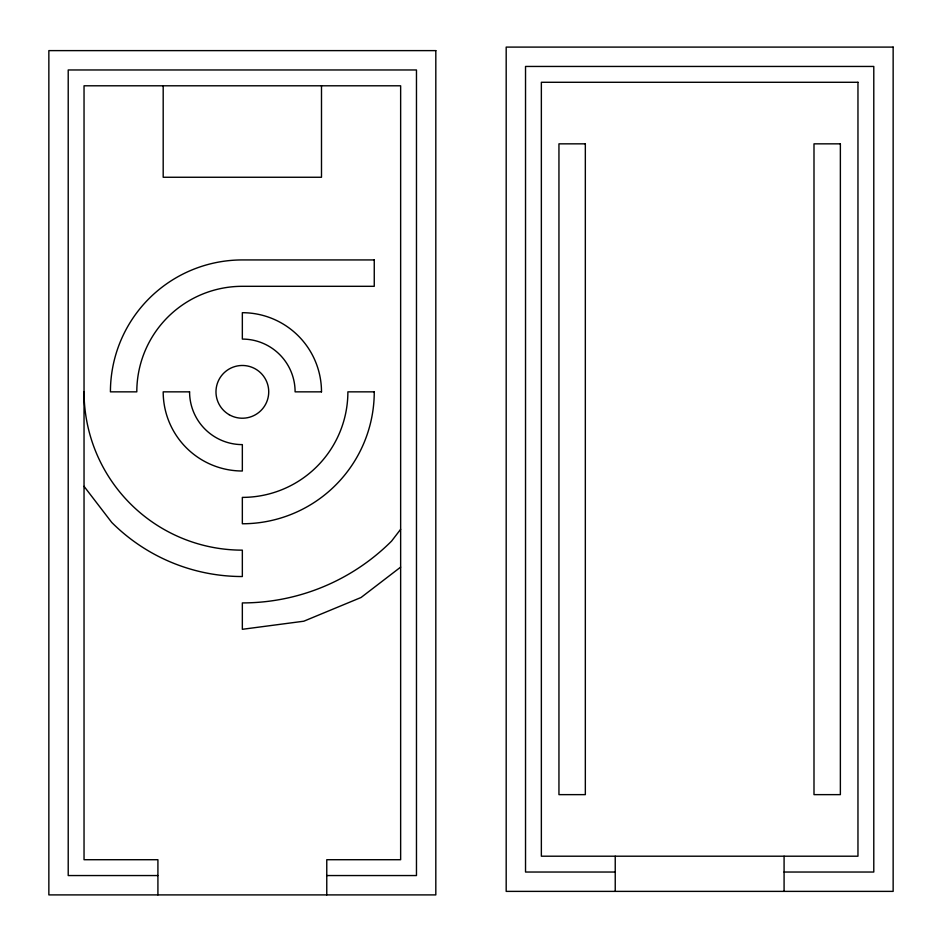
<?xml version="1.0" encoding="UTF-8"?>
<svg xmlns="http://www.w3.org/2000/svg" width="942" height="942" viewBox="0 0 942 942"><rect width="100%" height="100%" fill="white"/><g stroke="black" fill="none" stroke-linecap="round" stroke-linejoin="round"><path stroke-width="1.41" d="M400.644 529.298L391.589 541.097A211.067 211.067 0 0 1 242.341 602.915L242.341 629.303L303.795 621.214L361.069 597.487L400.644 567.119M615.232 872.033L525.53 872.033L525.53 66.446L873.787 66.446L873.787 872.033L784.085 872.033M157.915 875.554L68.213 875.554L68.213 69.967L416.47 69.967L416.47 875.554L326.768 875.554M84.038 486.331L111.745 522.445A184.691 184.691 0 0 0 242.341 576.539L242.341 550.152A158.303 158.303 0 0 1 84.038 391.848M784.085 856.207L784.085 891.379M615.232 856.207L615.232 891.379M326.768 894.9L326.768 859.716L400.644 859.716L400.644 85.793L84.038 85.793L84.038 859.716L157.915 859.716L157.915 894.9M321.493 85.793L321.493 177.261L163.19 177.261L163.19 85.793M893.146 47.1L506.184 47.1L506.184 891.379L893.146 891.379L893.146 47.1M435.816 50.621L48.854 50.621L48.854 894.9L435.816 894.9L435.816 50.621M857.962 82.284L541.356 82.284L541.356 856.207L857.962 856.207L857.962 82.284M585.335 143.843L558.947 143.843L558.947 794.636L585.335 794.636L585.335 143.843M840.37 143.843L813.994 143.843L813.994 794.636L840.37 794.636L840.37 143.843M374.257 259.933L242.341 259.933A131.915 131.915 0 0 0 110.426 391.848L136.802 391.848A105.539 105.539 0 0 1 242.341 286.309L374.257 286.309L374.257 259.933M189.577 391.848L163.19 391.848A79.152 79.152 0 0 0 242.341 471L242.341 444.612A52.764 52.764 0 0 1 189.577 391.848M321.493 391.848L295.105 391.848A52.764 52.764 0 0 0 242.341 339.085L242.341 312.697A79.152 79.152 0 0 1 321.493 391.848M374.257 391.848L347.881 391.848A105.539 105.539 0 0 1 242.341 497.388L242.341 523.764A131.915 131.915 0 0 0 374.257 391.848M229.153 414.692A26.388 26.388 0 0 0 268.729 391.848A26.388 26.388 0 0 0 229.153 369.005A26.388 26.388 0 0 0 229.153 414.692"/></g></svg>
